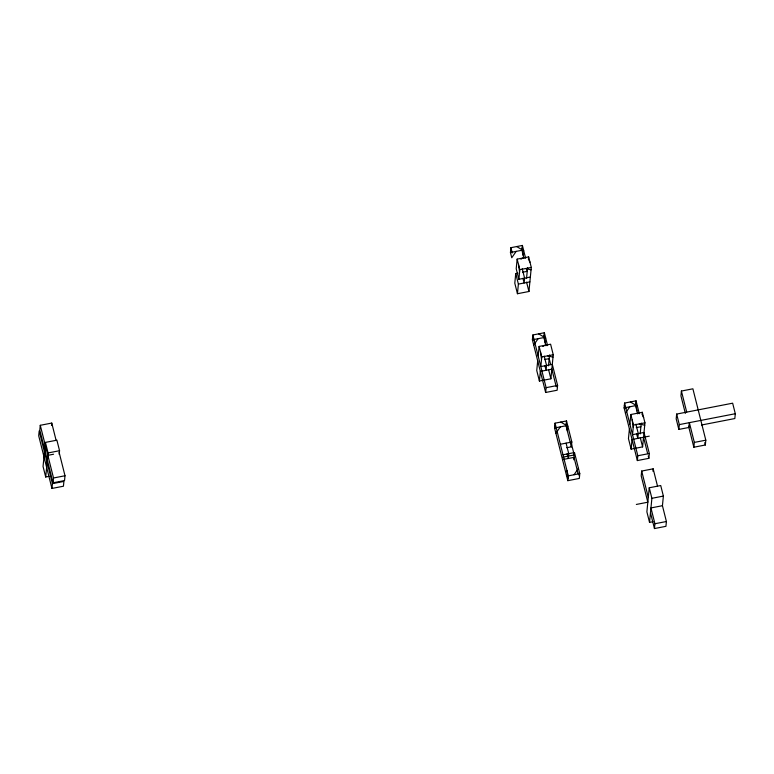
<?xml version="1.0" encoding="UTF-8"?>
<svg xmlns="http://www.w3.org/2000/svg" width="774" height="774" viewBox="0 0 774 774"><rect width="100%" height="100%" fill="white"/><g stroke="black" fill="none" stroke-linecap="round" stroke-linejoin="round"><path stroke-width="1.16" d="M56.173 440.629L51.761 423.068L40.277 425.303L39.803 430.112L53.048 482.802L64.532 480.567L65.006 475.758L59.124 452.335M59.192 454.319L59.55 450.71L56.899 440.174L45.414 442.399L43.054 466.47L45.705 477.007L49.149 476.339M45.105 451.194L45.569 446.375M45.705 477.007L48.065 452.945L45.414 442.399M51.519 425.477L51.761 423.068M51.945 488.452L52.419 483.644L39.174 430.954L38.7 435.772L51.945 488.452L63.429 486.217L63.903 481.409L52.419 483.644M53.048 482.802L53.522 477.984L40.277 425.303M516.181 251.376L511.769 257.761L510.443 252.488L510.917 247.68L522.402 245.445L525.633 258.322M518.038 273.116L515.736 273.561L514.797 283.187L517.448 293.723L528.932 291.498L531.293 267.427L528.642 256.891L517.158 259.126L516.21 268.752L518.861 279.288L530.345 277.053M517.448 293.723L518.386 284.106L515.736 273.561M518.861 279.288L519.809 269.662L517.158 259.126M523.988 258.458L521.928 250.263L522.402 245.445M526.523 278.553L527.578 267.727M528.41 259.3L528.642 256.891M537.688 360.868L536.75 370.494L539.401 381.031L550.885 378.796L553.246 354.734L550.595 344.198L539.11 346.433L541.761 356.969L540.813 366.586L552.297 364.361L557.599 385.433L557.125 390.241L545.641 392.476L532.396 339.796L532.87 334.978L544.354 332.743L547.586 345.63M538.162 356.05L539.11 346.433M539.401 381.031L540.339 371.404L551.833 369.169L556.245 386.729M545.941 345.755L543.88 337.561L544.354 332.743M545.641 392.476L546.115 387.668L532.87 334.978M548.476 365.85L549.53 355.024M562.988 454.793L574.482 452.558L579.774 473.63L579.31 478.438L567.816 480.673L554.571 427.993L555.045 423.175L566.529 420.95L571.831 442.022L571.357 446.83L566.761 447.73M571.357 446.83L566.055 425.758L566.529 420.95M567.816 480.673L568.29 475.865L555.045 423.175M573.766 459.775L574.482 452.558M629.407 428.96L628.459 438.587L631.11 449.123L642.594 446.888L644.955 422.827L642.304 412.29L630.82 414.516L633.471 425.052L632.532 434.678L644.016 432.453L649.318 453.525L648.844 458.334L637.36 460.569L624.105 407.888L624.579 403.07L636.064 400.835L639.305 413.713M629.881 424.142L630.82 414.516M631.11 449.123L632.058 439.497L649.289 436.149M637.65 413.848L635.589 405.653L636.064 400.835M637.36 460.569L637.824 455.751L624.579 403.07M640.185 433.943L641.249 423.117M642.072 414.69L642.304 412.29M657.484 486.004L653.159 468.821L641.675 471.056L641.201 475.875L647.828 502.21L636.344 504.445M650.479 512.746L654.456 528.555L665.94 526.32L666.404 521.512L662.438 505.703L663.376 496.076L660.725 485.54L649.241 487.775L646.88 511.837L649.531 522.373L652.975 521.705M652.927 471.231L653.159 468.821M649.531 522.373L651.892 498.311L649.241 487.775M654.456 528.555L654.92 523.737L650.953 507.938L662.438 505.703M701.515 425.013L734.826 418.541L735.3 413.722L732.649 403.186L676.66 414.071L676.186 418.889L678.837 429.425L688.879 427.471L689.353 422.652L694.326 442.409L693.852 447.227L705.337 444.992L705.811 440.183L692.894 388.809L681.41 391.044L680.936 395.862L685.338 413.374M678.837 429.425L679.301 424.607L676.66 414.071M533.721 345.059L538.133 338.673M555.896 433.256L560.318 426.871M574.037 474.743L578.449 468.357M625.431 413.152L629.852 406.766M520.902 259.184L522.895 258.013M542.855 346.481L544.848 345.31M510.443 252.488L521.928 250.263M519.809 269.662L531.293 267.427M522.634 272.225L527.229 271.335L526.639 268.994M518.386 284.106L529.88 281.871M532.396 339.796L543.88 337.561M48.065 452.945L59.55 450.71M541.761 356.969L553.246 354.734M47.824 455.344L53.57 454.232M544.586 359.523L549.182 358.633L550.653 364.486M53.522 477.984L65.006 475.758M546.115 387.668L557.599 385.433M624.105 407.888L635.589 405.653M554.571 427.993L566.055 425.758M633.471 425.052L644.955 422.827M636.296 427.616L640.891 426.726M560.347 444.257L571.831 442.022M679.301 424.607L735.3 413.722M562.756 457.192L574.24 454.967L571.589 444.421M562.524 459.601L574.008 457.366L578.13 473.756M694.326 442.409L705.811 440.183M637.824 455.751L649.318 453.525M568.29 475.865L579.774 473.63M651.892 498.311L663.376 496.076M654.92 523.737L666.404 521.512M525.546 268.549L531.051 269.836M547.499 355.847L553.004 357.143M639.218 423.939L644.723 425.226M516.655 246.558L523.727 250.718M538.607 333.865L545.68 338.015M630.326 401.958L637.389 406.108M560.782 422.062L567.855 426.213M566.491 475.41L568.513 476.591M642.594 415.648L643.629 417.554M624.347 405.479L625.905 408.343M528.923 260.257L529.967 262.163M510.676 250.089L512.233 252.943L510.917 247.68M532.628 337.387L534.186 340.25M554.803 425.584L556.371 428.448M577.985 473.175L579.542 476.039M704.746 442.651L705.337 444.992M681.41 391.044L686.702 412.116M688.57 426.213L693.852 447.227M643.542 437.262L647.664 453.651M648.254 455.992L648.844 458.334M640.243 437.523L642.594 446.888M635.918 424.2L638.269 433.566L637.795 438.374L636.625 433.692M641.675 471.056L648.302 497.401M526.581 282.133L528.932 291.498M548.534 369.43L550.885 378.796M522.247 268.81L524.608 278.176L524.133 282.984L522.953 278.301M544.199 356.108L546.56 365.473L546.086 370.291L544.906 365.609M566.084 443.134L568.735 453.67L568.261 458.489L567.09 453.806M635.831 403.244L636.915 410.917M632.145 419.789L633.238 427.461M566.297 423.349L567.381 431.031M566.965 470.592L568.058 478.264M544.112 335.152L545.206 342.824M540.436 351.696L541.519 359.368M522.16 247.854L523.253 255.526M518.483 264.398L519.567 272.071"/></g></svg>
